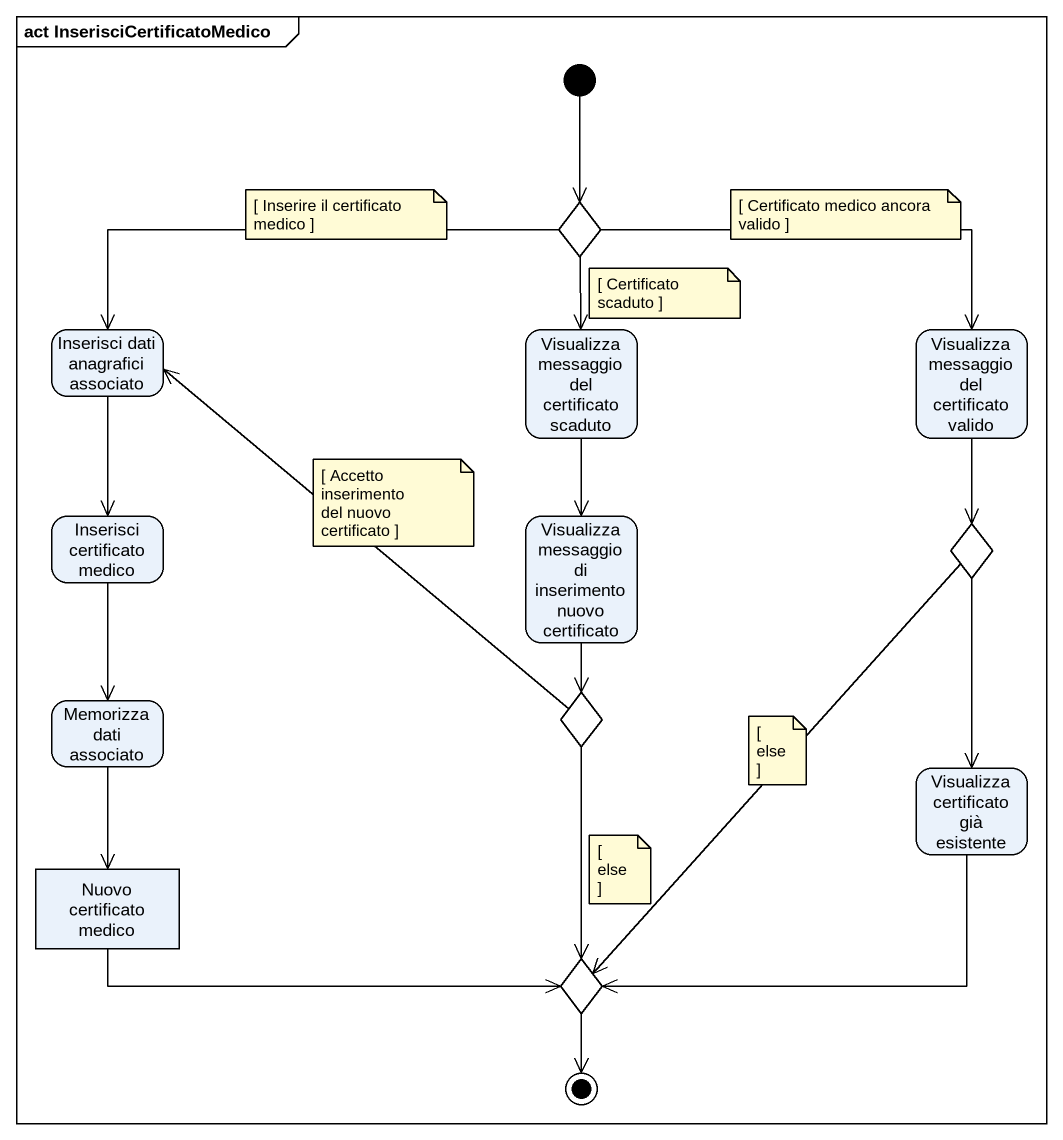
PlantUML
@startuml
mainframe act InserisciCertificatoMedico
hide empty description
state choice1 <<choice>>
state "Inserisci dati anagrafici associato" as Inserisci_dati_anagrafici
state "Visualizza messaggio del certificato scaduto" as Visualizza_messaggio_del
state "Visualizza messaggio del certificato valido" as Visualizza_messaggio_del_2
state "Inserisci certificato medico" as Inserisci_certificato_medico
state "Visualizza messaggio di inserimento nuovo certificato" as Visualizza_messaggio_di
state choice2 <<choice>>
state "Memorizza dati associato" as Memorizza_dati_associato
state choice3 <<choice>>
state "Visualizza certificato già esistente" as Visualizza_certificato_già
state "Nuovo certificato medico" as Nuovo_certificato_medico <<object>>
state choice4 <<choice>>
[*] --> choice1
choice1 -left-> Inserisci_dati_anagrafici
choice1 --> Visualizza_messaggio_del
choice1 -right-> Visualizza_messaggio_del_2
Inserisci_dati_anagrafici --> Inserisci_certificato_medico
Visualizza_messaggio_del --> Visualizza_messaggio_di
Visualizza_messaggio_del_2 --> choice2
Inserisci_certificato_medico --> Memorizza_dati_associato
Visualizza_messaggio_di --> choice3
choice2 --> Visualizza_certificato_già
choice2 --> choice4
Memorizza_dati_associato --> Nuovo_certificato_medico
choice3 -up-> Inserisci_dati_anagrafici
choice3 --> choice4
Visualizza_certificato_già -left-> choice4
Nuovo_certificato_medico -right-> choice4
choice4 --> [*]
note as N1
  [ Inserire il certificato medico ]
end note
note as N2
  [ Certificato medico ancora valido ]
end note
note as N3
  [ Certificato scaduto ]
end note
note as N4
  [ Accetto inserimento
  del nuovo certificato ]
end note
note as N5
  [ else ]
end note
note as N6
  [ else ]
end note
@enduml
